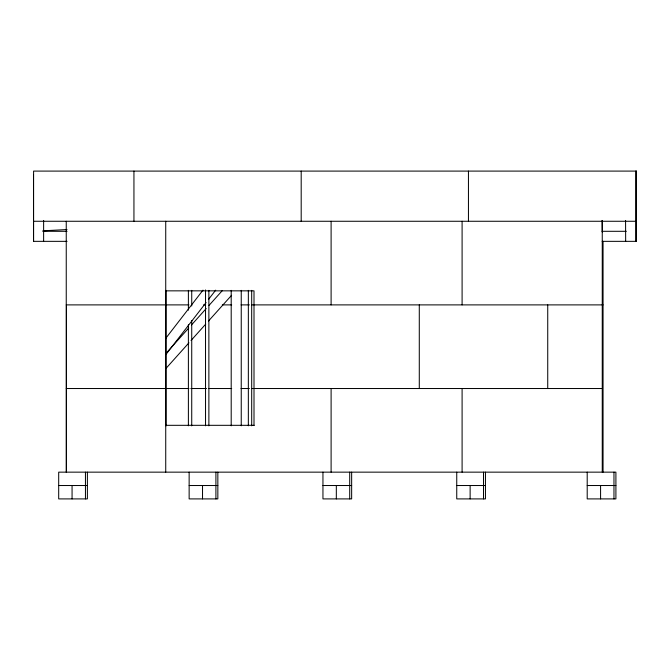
<?xml version="1.0" encoding="UTF-8"?>
<svg xmlns="http://www.w3.org/2000/svg" width="670" height="670" viewBox="0 0 670 670"><rect width="100%" height="100%" fill="white"/><g stroke="black" fill="none" stroke-linecap="round" stroke-linejoin="round"><path stroke-width="1" d="M165.959 338.057L202.985 290.152M165.875 354.572L206.092 302.538M208.646 299.239L215.681 290.152M167.081 352.16L188.739 328.015M191.536 324.9L206.209 308.543M209.007 305.428L222.281 290.638M165.892 368.517L188.948 342.814M191.042 340.477L205.715 324.121M208.512 321.005L231.577 295.303M42.897 230.815L67.008 229.55M33.592 221.267L635.696 221.267M42.905 231.301L67.059 231.301M602.154 231.301L626.299 231.301M67.059 241.342L33.5 241.342L33.5 174.435M602.154 241.342L636.5 241.342L636.5 171.093L33.592 171.093L33.609 241.342M165.733 290.847L254.005 290.847L254.005 425.316M66.246 304.892L165.733 304.892M166.034 304.892L188.965 304.892M203.554 304.892L205.64 304.892M222.314 304.892L231.686 304.892M241.066 304.892L249.408 304.892M251.493 304.892L603.059 304.892M66.246 388.525L188.965 388.525M190.833 388.525L206.511 388.525M208.605 388.525L231.686 388.525M240.999 388.525L249.408 388.525M251.434 388.525L602.255 388.525M165.507 425.316L254.24 425.316M58.692 485.524L87.385 485.524M189.141 485.524L217.842 485.524M322.948 485.524L351.649 485.524M456.747 485.524L485.449 485.524M587.205 485.524L615.906 485.524M636.408 171.093L636.408 241.342M635.696 171.093L635.696 241.342M625.571 220.43L625.663 241.342M613.963 472.149L613.963 498.907M603.059 241.342L603.059 472.149M602.255 220.43L602.255 472.149M602.163 220.43L602.238 231.988M600.58 485.524L600.58 498.907M587.205 472.149L587.205 498.907L615.906 498.907L615.906 472.149L58.692 472.149L58.692 498.907L87.385 498.907L87.385 472.149M547.733 304.892L547.733 388.525M485.449 472.149L485.449 498.907L456.747 498.907L456.747 472.149M483.506 472.149L483.506 498.907M470.131 485.524L470.131 498.907M468.447 171.093L468.447 221.267M462.099 221.267L462.099 304.892M462.099 388.525L462.099 472.149M419.286 304.892L419.286 388.525M351.649 472.149L351.649 498.907L322.948 498.907L322.948 472.149M349.707 472.149L349.707 498.907M336.323 485.524L336.323 498.907M331.106 221.267L331.106 304.892M331.106 388.525L331.106 472.149M301.19 171.093L301.19 221.267M251.685 290.361L251.694 425.81M248.352 290.361L248.344 425.81M241.242 290.361L241.242 425.81M231.2 290.361L231.2 425.835M217.842 472.149L217.842 498.907L189.141 498.907L189.141 472.149M215.908 472.149L215.908 498.907M208.873 290.361L208.881 425.844M205.523 289.942L205.539 425.81M202.524 485.524L202.524 498.907M191.729 290.361L191.729 305.989M191.729 320.536L191.729 425.885M188.387 290.361L188.387 310.16M188.387 324.749L188.387 425.81M166.068 290.361L166.051 425.911M165.733 221.267L165.733 472.149M133.941 171.093L133.941 221.267M85.45 472.149L85.45 498.907M72.067 485.524L72.067 498.907M66.447 304.892L66.447 472.149M66.246 221.267L66.246 472.149M43.625 220.43L43.625 241.342"/></g></svg>
